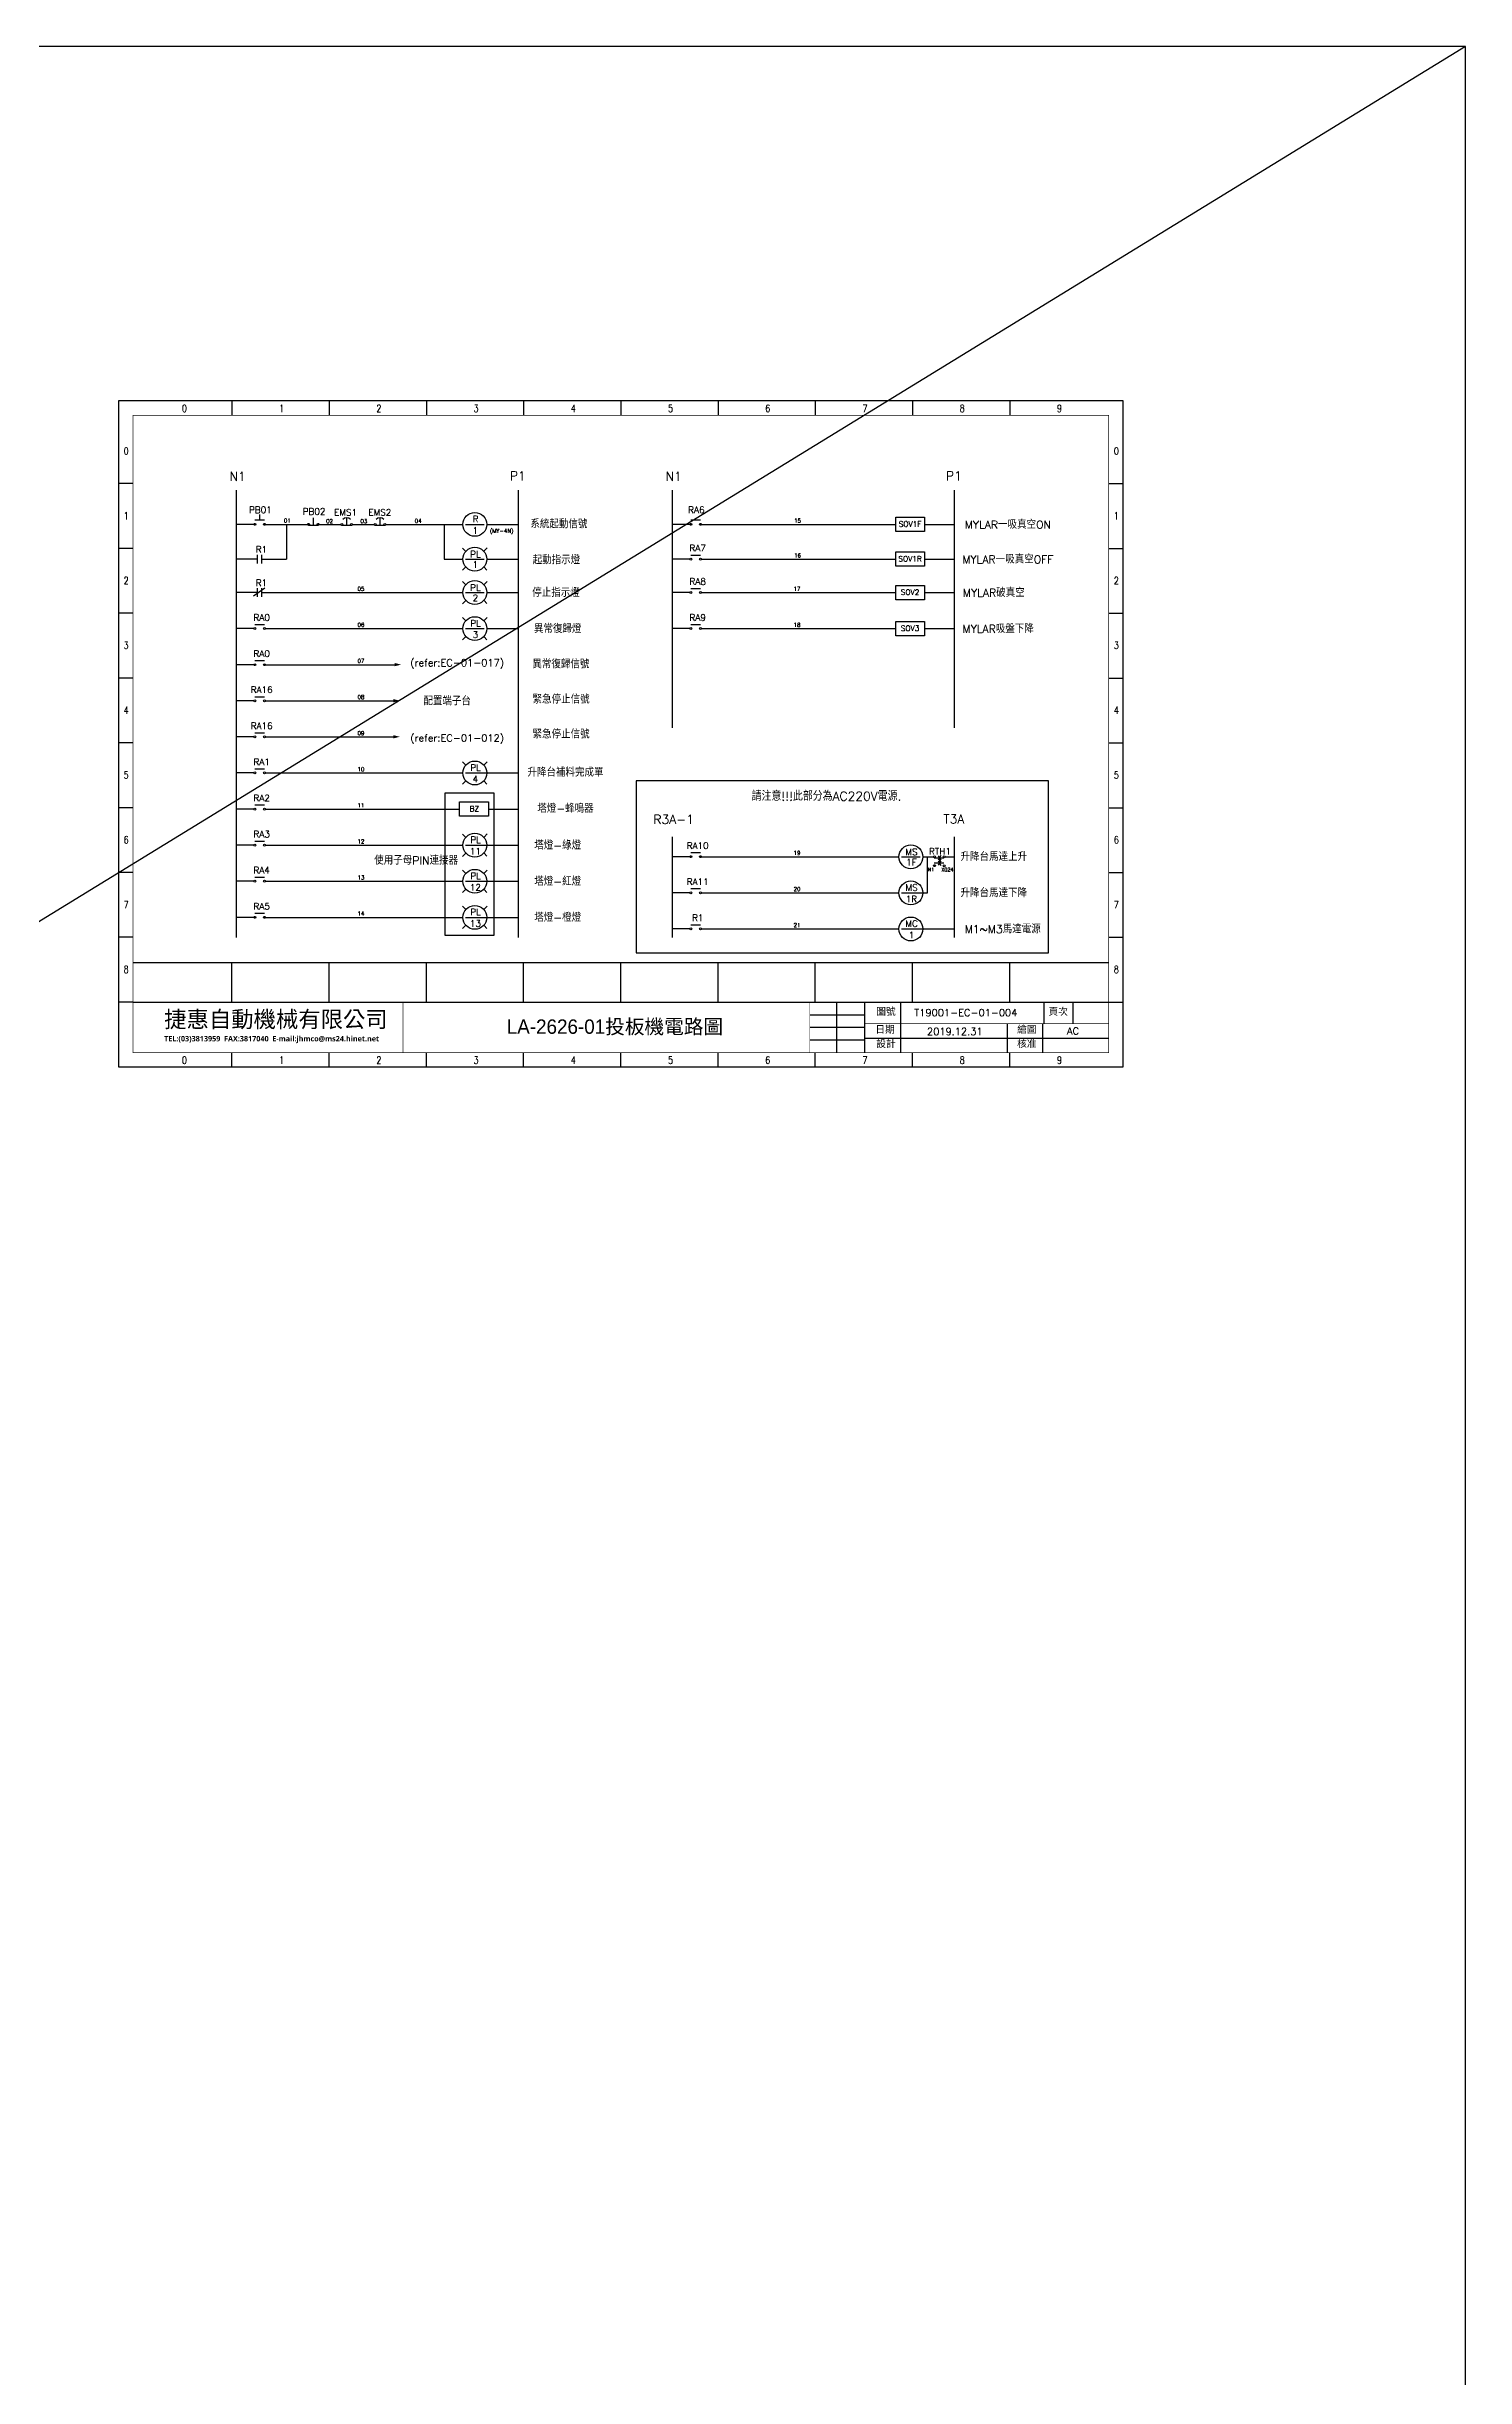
# Model space of a CAD drawing. Header units: millimetres. Extents: x -1721 to 4288, y -273 to 2028.
# Drawn here: x 3894 to 4288, y 499 to 1146 of the extents above; entities that cross this region are included whole.
import ezdxf
from ezdxf.enums import TextEntityAlignment as Align

# ---------------------------------------------------------------- set-up
doc = ezdxf.new("R2010")
doc.units = ezdxf.units.MM
doc.header["$LTSCALE"] = 5
doc.header["$MEASUREMENT"] = 0
doc.layers.get('0').update_dxf_attribs({"linetype": 'CONTINUOUS'})
doc.layers.add('圖框', color=7, linetype='CONTINUOUS')
doc.layers.add('文字', color=4, linetype='CONTINUOUS')
doc.styles.add('chinese', font='simplex.shx', dxfattribs={"height": 2, "bigfont": 'chineset.shx'})
doc.styles.add('DAYUM', font='complex', dxfattribs={"bigfont": 'dayum'})
doc.styles.add('sim', font='simplex.shx', dxfattribs={"width": 0.8, "bigfont": 'chineset.shx'})
doc.styles.add('新細明體', font='', dxfattribs={"height": 2})
doc.styles.add('線號', font='simplex.shx', dxfattribs={"height": 1.5, "bigfont": 'chineset.shx'})
doc.styles.get('新細明體').set_extended_font_data('新細明體')

msp = doc.modelspace()

# ---------------------------------------------------------------- linework, layer by layer
for p, q in [((4288.333, 1146.033), (2177.993, -148.663)), ((3946.917, 1022.863), (3946.917, 898.593)), ((4025.283, 1022.863), (4025.283, 898.593)), ((4068.017, 1022.863), (4068.017, 956.849)), ((4146.383, 1022.863), (4146.383, 956.849)), ((3951.896, 1013.342), (3946.917, 1013.342)), ((3952.163, 1014.607), (3954.83, 1014.607)), ((3953.497, 1014.607), (3953.497, 1016.087)), ((3955.097, 1013.342), (3966.807, 1013.342)), ((3960.952, 1013.342), (3960.952, 1003.689)), ((3969.741, 1013.064), (3967.074, 1013.064)), ((3968.408, 1013.064), (3968.408, 1015.187)), ((3970.008, 1013.342), (3976.063, 1013.342)), ((3978.997, 1013.046), (3976.329, 1013.046)), ((3977.663, 1013.046), (3977.663, 1015.169)), ((3979.264, 1013.342), (3985.319, 1013.342)), ((3988.252, 1013.028), (3985.585, 1013.028)), ((3986.919, 1013.028), (3986.919, 1015.151)), ((3988.518, 1013.342), (4009.935, 1013.342)), ((4004.69, 1013.342), (4004.69, 1003.689)), ((4010.677, 1013.342), (4015.823, 1013.342)), ((4016.565, 1013.342), (4025.283, 1013.342)), ((4072.996, 1013.342), (4068.017, 1013.342)), ((4073.263, 1014.607), (4075.93, 1014.607)), ((4076.197, 1013.342), (4130.117, 1013.342)), ((4130.117, 1011.342), (4130.117, 1015.342)), ((4130.117, 1015.342), (4138.117, 1015.342)), ((4138.117, 1011.342), (4130.117, 1011.342)), ((4138.117, 1015.342), (4138.117, 1011.342)), ((4138.117, 1013.342), (4146.383, 1013.342)), ((3952.886, 1003.689), (3946.917, 1003.689)), ((3952.886, 1002.489), (3952.886, 1004.889)), ((3954.086, 1002.489), (3954.086, 1004.889)), ((3954.086, 1003.689), (3960.952, 1003.689)), ((4004.69, 1003.689), (4009.935, 1003.689)), ((4010.677, 1005.933), (4009.856, 1006.772)), ((4010.677, 1003.689), (4015.823, 1003.689)), ((4015.823, 1005.958), (4016.643, 1006.797)), ((4016.565, 1003.689), (4025.283, 1003.689)), ((4072.996, 1003.689), (4068.017, 1003.689)), ((4073.263, 1004.834), (4075.93, 1004.834)), ((4076.197, 1003.689), (4130.117, 1003.689)), ((4130.117, 1001.689), (4130.117, 1005.689)), ((4130.117, 1005.689), (4138.117, 1005.689)), ((4138.117, 1005.689), (4138.117, 1001.689)), ((4138.117, 1003.689), (4146.383, 1003.689)), ((4010.677, 1001.421), (4009.856, 1000.582)), ((4010.677, 996.651), (4009.856, 997.49)), ((4015.797, 1001.446), (4016.618, 1000.607)), ((4015.823, 996.676), (4016.643, 997.515)), ((4138.117, 1001.689), (4130.117, 1001.689)), ((3952.886, 994.408), (3946.917, 994.408)), ((3954.917, 995.643), (3951.797, 993.363)), ((3952.886, 993.208), (3952.886, 995.608)), ((3954.086, 993.208), (3954.086, 995.608)), ((3954.086, 994.408), (4009.935, 994.408)), ((4010.677, 992.139), (4009.856, 991.3)), ((4010.677, 994.408), (4015.823, 994.408)), ((4015.797, 992.165), (4016.618, 991.325)), ((4016.565, 994.408), (4025.283, 994.408)), ((4072.996, 994.408), (4068.017, 994.408)), ((4073.263, 995.553), (4075.93, 995.553)), ((4076.197, 994.408), (4130.117, 994.408)), ((4130.117, 992.408), (4130.117, 996.408)), ((4130.117, 996.408), (4138.117, 996.408)), ((4138.117, 992.408), (4130.117, 992.408)), ((4138.117, 996.408), (4138.117, 992.408)), ((4138.117, 994.408), (4146.383, 994.408)), ((3951.896, 984.384), (3946.917, 984.384)), ((3952.163, 985.529), (3954.83, 985.529)), ((3955.097, 984.384), (4009.935, 984.384)), ((4010.677, 986.627), (4009.856, 987.466)), ((4010.677, 984.384), (4015.823, 984.384)), ((4015.823, 986.652), (4016.643, 987.491)), ((4016.565, 984.384), (4025.283, 984.384)), ((4072.996, 984.384), (4068.017, 984.384)), ((4073.263, 985.529), (4075.93, 985.529)), ((4076.197, 984.384), (4130.117, 984.384)), ((4130.117, 982.384), (4130.117, 986.384)), ((4130.117, 986.384), (4138.117, 986.384)), ((4138.117, 986.384), (4138.117, 982.384)), ((4138.117, 984.384), (4146.383, 984.384)), ((4010.677, 982.115), (4009.856, 981.276)), ((4015.797, 982.141), (4016.618, 981.301)), ((4138.117, 982.384), (4130.117, 982.384)), ((3951.896, 974.36), (3946.917, 974.36)), ((3952.163, 975.505), (3954.83, 975.505)), ((3955.097, 974.36), (3991.432, 974.36)), ((3952.163, 965.481), (3954.83, 965.481)), ((3951.896, 964.336), (3946.917, 964.336)), ((3955.097, 964.336), (3991.08, 964.336)), ((3951.896, 954.312), (3946.917, 954.312)), ((3952.163, 955.457), (3954.83, 955.457)), ((3955.097, 954.312), (3991.08, 954.312)), ((3952.163, 945.433), (3954.83, 945.433)), ((4010.677, 946.531), (4009.856, 947.37)), ((4015.823, 946.556), (4016.643, 947.395)), ((3951.896, 944.288), (3946.917, 944.288)), ((3955.097, 944.288), (4009.935, 944.288)), ((4004.999, 938.79), (4018.53, 938.79)), ((4004.999, 899.14), (4004.999, 938.79)), ((4010.677, 942.019), (4009.856, 941.18)), ((4010.677, 944.288), (4015.823, 944.288)), ((4015.664, 944.288), (4025.283, 944.288)), ((4015.797, 942.045), (4016.618, 941.205)), ((4018.53, 938.79), (4018.53, 899.14)), ((4058.026, 942.085), (4058.026, 894.304)), ((4172.568, 942.085), (4058.026, 942.085)), ((4172.568, 894.304), (4172.568, 942.085)), ((3951.896, 934.264), (3946.917, 934.264)), ((3952.163, 935.409), (3954.83, 935.409)), ((3955.097, 934.264), (4009.017, 934.264)), ((4009.017, 932.264), (4009.017, 936.264)), ((4009.017, 936.264), (4017.017, 936.264)), ((4017.017, 932.264), (4009.017, 932.264)), ((4017.017, 936.264), (4017.017, 932.264)), ((4017.017, 934.264), (4025.283, 934.264)), ((4010.677, 926.483), (4009.856, 927.322)), ((4015.823, 926.508), (4016.643, 927.347)), ((4068.017, 926.518), (4068.017, 898.593)), ((4146.383, 926.518), (4146.383, 898.593)), ((3951.896, 924.24), (3946.917, 924.24)), ((3952.163, 925.385), (3954.83, 925.385)), ((3955.097, 924.24), (4009.935, 924.24)), ((4010.677, 921.971), (4009.856, 921.132)), ((4010.677, 924.24), (4015.823, 924.24)), ((4015.664, 924.24), (4025.283, 924.24)), ((4015.797, 921.997), (4016.618, 921.157)), ((4072.996, 921.041), (4068.017, 921.041)), ((4073.263, 922.186), (4075.93, 922.186)), ((4076.197, 921.041), (4131.035, 921.041)), ((4131.777, 921.009), (4136.923, 921.009)), ((4137.665, 921.009), (4140.644, 921.009)), ((4138.964, 910.985), (4138.964, 921.009)), ((4140.832, 920.744), (4143.499, 920.744)), ((4140.832, 919.31), (4143.499, 919.31)), ((4141.876, 921.307), (4142.642, 920.07)), ((4141.876, 919.873), (4142.642, 918.636)), ((4142.662, 921.346), (4141.895, 920.089)), ((4142.662, 919.913), (4141.895, 918.656)), ((4142.26, 920.687), (4142.282, 919.29)), ((4143.844, 920.989), (4146.383, 920.989)), ((3951.896, 914.216), (3946.917, 914.216)), ((3952.163, 915.361), (3954.83, 915.361)), ((3955.097, 914.216), (4009.935, 914.216)), ((4010.677, 916.459), (4009.856, 917.298)), ((4010.677, 914.216), (4015.823, 914.216)), ((4015.664, 914.216), (4025.283, 914.216)), ((4015.823, 916.484), (4016.643, 917.323)), ((4010.677, 911.947), (4009.856, 911.108)), ((4010.677, 906.435), (4009.856, 907.274)), ((4015.797, 911.973), (4016.618, 911.133)), ((4015.823, 906.46), (4016.643, 907.299)), ((4072.996, 911.017), (4068.017, 911.017)), ((4073.263, 912.162), (4075.93, 912.162)), ((4076.197, 911.017), (4131.035, 911.017)), ((4131.777, 910.985), (4136.923, 910.985)), ((4136.764, 910.985), (4138.964, 910.985)), ((3951.896, 904.192), (3946.917, 904.192)), ((3952.163, 905.337), (3954.83, 905.337)), ((3955.097, 904.192), (4009.935, 904.192)), ((4010.677, 901.923), (4009.856, 901.084)), ((4010.677, 904.192), (4015.823, 904.192)), ((4015.664, 904.192), (4025.283, 904.192)), ((4015.797, 901.949), (4016.618, 901.109)), ((4072.996, 900.993), (4068.017, 900.993)), ((4073.263, 902.138), (4075.93, 902.138)), ((4076.197, 900.993), (4131.035, 900.993)), ((4131.777, 900.961), (4136.923, 900.961)), ((4136.764, 900.961), (4146.383, 900.961)), ((4018.53, 899.14), (4004.999, 899.14)), ((4058.026, 894.304), (4172.568, 894.304))]:
    msp.add_line(p, q)
msp.add_lwpolyline([(4288.333, 1146.033), (2177.993, 1146.033), (2177.993, -148.663), (4288.333, -148.663)], close=True)
for centre, radius in [((4013.25, 1013.342), 3.315), ((3952.163, 1013.354), 0.267), ((3954.83, 1013.354), 0.267), ((3967.074, 1013.354), 0.267), ((3969.741, 1013.354), 0.267), ((3976.329, 1013.336), 0.267), ((3978.997, 1013.336), 0.267), ((3985.585, 1013.318), 0.267), ((3988.252, 1013.318), 0.267), ((4073.263, 1013.354), 0.267), ((4075.93, 1013.354), 0.267), ((4013.25, 1003.689), 3.315), ((4073.263, 1003.701), 0.267), ((4075.93, 1003.701), 0.267), ((4013.25, 994.408), 3.315), ((4073.263, 994.419), 0.267), ((4075.93, 994.419), 0.267), ((3952.163, 984.395), 0.267), ((3954.83, 984.395), 0.267), ((4013.25, 984.384), 3.315), ((4073.263, 984.395), 0.267), ((4075.93, 984.395), 0.267), ((3952.163, 974.371), 0.267), ((3954.83, 974.371), 0.267), ((3952.163, 964.347), 0.267), ((3954.83, 964.347), 0.267), ((3952.163, 954.323), 0.267), ((3954.83, 954.323), 0.267), ((4013.25, 944.288), 3.315), ((3952.163, 944.299), 0.267), ((3954.83, 944.299), 0.267), ((3952.163, 934.275), 0.267), ((3954.83, 934.275), 0.267), ((4013.25, 924.24), 3.315), ((3952.163, 924.251), 0.267), ((3954.83, 924.251), 0.267), ((4073.263, 921.052), 0.267), ((4075.93, 921.052), 0.267), ((4134.35, 921.009), 3.315), ((4140.91, 921.024), 0.267), ((4143.578, 921.004), 0.267), ((3952.163, 914.227), 0.267), ((3954.83, 914.227), 0.267), ((4013.25, 914.216), 3.315), ((4134.35, 910.985), 3.315), ((4140.91, 918.548), 0.267), ((4143.578, 918.527), 0.267), ((4013.25, 904.192), 3.315), ((4073.263, 911.028), 0.267), ((4075.93, 911.028), 0.267), ((3952.163, 904.203), 0.267), ((3954.83, 904.203), 0.267), ((4073.263, 901.004), 0.267), ((4075.93, 901.004), 0.267), ((4134.35, 900.961), 3.315)]:
    msp.add_circle(centre, radius)
for centre in [(3977.663, 1013.643), (3986.919, 1013.643)]:
    msp.add_arc(centre, 1.538, 45.352585, 135.352585)
for points in [[(3990.959, 974.841), (3990.959, 973.931), (3992.779, 974.386)], [(3990.607, 964.817), (3990.607, 963.907), (3992.427, 964.362)], [(3990.607, 954.793), (3990.607, 953.883), (3992.427, 954.338)]]:
    msp.add_solid(points)
at = {"layer": '圖框'}
for p, q in [((3914.275, 1047.65), (3914.275, 862.65)), ((4193.275, 1047.65), (3914.275, 1047.65)), ((3945.775, 1047.65), (3945.775, 1043.65)), ((3972.775, 1047.65), (3972.775, 1043.65)), ((3999.775, 1047.65), (3999.775, 1043.65)), ((4026.775, 1047.65), (4026.775, 1043.65)), ((4053.775, 1047.65), (4053.775, 1043.65)), ((4080.775, 1047.65), (4080.775, 1043.65)), ((4107.775, 1047.65), (4107.775, 1043.65)), ((4134.775, 1047.65), (4134.775, 1043.65)), ((4161.775, 1047.65), (4161.775, 1043.65)), ((4193.275, 862.65), (4193.275, 1047.65)), ((3918.275, 1024.65), (3914.275, 1024.65)), ((4189.275, 1024.65), (4193.275, 1024.65)), ((3918.275, 1006.65), (3914.275, 1006.65)), ((4189.275, 1006.65), (4193.275, 1006.65)), ((3918.275, 988.65), (3914.275, 988.65)), ((4189.275, 988.65), (4193.275, 988.65)), ((3918.275, 970.65), (3914.275, 970.65)), ((4189.275, 970.65), (4193.275, 970.65)), ((3918.275, 952.65), (3914.275, 952.65)), ((4189.275, 952.65), (4193.275, 952.65)), ((3918.275, 934.65), (3914.275, 934.65)), ((4189.275, 934.65), (4193.275, 934.65)), ((3918.275, 916.65), (3914.275, 916.65)), ((4189.275, 916.65), (4193.275, 916.65)), ((3918.275, 898.65), (3914.275, 898.65)), ((4189.275, 898.65), (4193.275, 898.65)), ((3918.275, 891.612), (4189.275, 891.612)), ((3945.775, 880.612), (3945.775, 891.612)), ((3972.775, 880.612), (3972.775, 891.612)), ((3999.775, 880.65), (3999.775, 891.65)), ((4026.775, 880.612), (4026.775, 891.612)), ((4053.775, 880.612), (4053.775, 891.612)), ((4080.775, 880.612), (4080.775, 891.612)), ((4107.775, 880.612), (4107.775, 891.612)), ((4134.775, 880.612), (4134.775, 891.612)), ((4161.775, 880.612), (4161.775, 891.612)), ((3918.275, 880.65), (3914.275, 880.65)), ((3918.275, 880.65), (4189.275, 880.65)), ((4113.719, 880.65), (4113.719, 866.65)), ((4121.413, 880.65), (4121.413, 866.65)), ((4131.431, 880.65), (4131.431, 866.65)), ((4171.275, 880.65), (4171.275, 874.654)), ((4179.275, 880.65), (4179.275, 874.654)), ((4189.275, 880.65), (4193.275, 880.65)), ((4106.275, 877.15), (4121.413, 877.15)), ((4106.275, 873.65), (4121.413, 873.65)), ((4106.275, 870.15), (4121.413, 870.15)), ((4121.413, 870.654), (4189.275, 870.654)), ((3914.275, 862.65), (4193.275, 862.65)), ((3945.775, 862.65), (3945.775, 866.65)), ((3972.775, 862.65), (3972.775, 866.65)), ((3999.775, 862.65), (3999.775, 866.65)), ((4026.775, 862.65), (4026.775, 866.65)), ((4053.775, 862.65), (4053.775, 866.65)), ((4080.775, 862.65), (4080.775, 866.65)), ((4107.775, 862.65), (4107.775, 866.65)), ((4134.775, 862.65), (4134.775, 866.65)), ((4161.775, 862.65), (4161.775, 866.65))]:
    msp.add_line(p, q, dxfattribs=at)
at = {"layer": '圖框', "const_width": 0.2}
for points in [[(3918.275, 866.65), (4189.275, 866.65), (4189.275, 1043.65), (3918.275, 1043.65)], [(3918.275, 1043.65), (4189.275, 1043.65), (4189.275, 866.65), (3918.275, 866.65)]]:
    msp.add_lwpolyline(points, close=True, dxfattribs=at)
at = {"layer": '圖框'}
for points, const_width in [([(3918.275, 880.65), (4189.275, 880.65)], 0.2), ([(3993.275, 880.65), (3993.275, 866.65)], 0.15), ([(4106.275, 880.65), (4106.275, 866.65)], 0.15), ([(4121.413, 874.654), (4189.275, 874.654)], 0.15)]:
    msp.add_lwpolyline(points, dxfattribs=dict(at, const_width=const_width))
for points in [[(4161.125, 874.654), (4161.125, 866.65)], [(4170.857, 874.654), (4170.857, 866.65)]]:
    msp.add_lwpolyline(points, dxfattribs=at)

# ---------------------------------------------------------------- texts
at = {"style": 'DAYUM'}
for s, height, p in [('N1', 2.5, (3947.36, 1026.661)), ('P1', 2.5, (4025.199, 1026.809)), ('N1', 2.5, (4068.46, 1026.661)), ('P1', 2.5, (4146.299, 1026.809)), ('PB01', 1.8, (3953.676, 1017.379)), ('PB02', 1.8, (3968.587, 1016.916)), ('EMS1', 1.8, (3977.331, 1016.663)), ('EMS2', 1.8, (3986.858, 1016.673)), ('RA6', 1.8, (4074.776, 1017.379)), ('01', 1.1081, (3961.171, 1014.376)), ('02', 1.1081, (3972.897, 1014.213)), ('03', 1.1081, (3982.425, 1014.223)), ('04', 1.1081, (3997.502, 1014.283)), ('R', 1.8, (4013.446, 1014.828)), ('1', 1.8, (4013.382, 1011.651)), ('(MY-4N)', 1.1081, (4020.703, 1011.425)), ('系統起動信號', 2.2, (4036.594, 1013.664)), ('15', 1.1081, (4102.871, 1014.376)), ('SOV1F', 1.5, (4134.117, 1013.435)), ('MYLAR一吸真空ON', 2.2, (4161.277, 1013.546)), ('R1', 1.8, (3953.978, 1006.383)), ('PL', 1.8, (4013.382, 1005.046)), ('起動指示燈', 2.2, (4035.902, 1003.683)), ('RA7', 1.8, (4075.141, 1006.766)), ('16', 1.1081, (4102.871, 1004.723)), ('SOV1R', 1.5, (4134.117, 1003.782)), ('MYLAR一吸真空OFF', 2.2, (4161.277, 1003.893)), ('R1', 1.8, (3953.978, 997.101)), ('1', 1.8, (4013.382, 1002.192)), ('RA8', 1.8, (4075.141, 997.485)), ('05', 1.1081, (3981.619, 995.451)), ('PL', 1.8, (4013.382, 995.764)), ('2', 1.8, (4013.382, 992.91)), ('停止指示燈', 2.2, (4035.778, 994.611)), ('17', 1.1081, (4102.719, 995.451)), ('SOV2', 1.5, (4134.117, 994.5)), ('MYLAR破真空', 2.2, (4157.358, 994.611)), ('RA0', 1.8, (3954.041, 987.461)), ('06', 1.1081, (3981.619, 985.427)), ('PL', 1.8, (4013.446, 985.869)), ('異常復歸燈', 2.2, (4036.258, 984.587)), ('RA9', 1.8, (4075.141, 987.461)), ('18', 1.1081, (4102.719, 985.427)), ('SOV3', 1.5, (4134.117, 984.476)), ('MYLAR吸盤下降', 2.2, (4158.583, 984.587)), ('RA0', 1.8, (3954.041, 977.437)), ('3', 1.8, (4013.382, 982.692)), ('07', 1.1081, (3981.619, 975.403)), ('(refer:EC-01-017)', 2, (4008.339, 974.766)), ('異常復歸信號', 2.2, (4037.146, 974.766)), ('RA16', 1.8, (3954.041, 967.413)), ('08', 1.1081, (3981.619, 965.379)), ('配置端子台', 2.2, (4005.552, 964.517)), ('緊急停止信號', 2.2, (4037.19, 964.987)), ('RA16', 1.8, (3954.041, 957.389)), ('09', 1.1081, (3981.619, 955.355)), ('(refer:EC-01-012)', 2, (4008.339, 953.87)), ('緊急停止信號', 2.2, (4037.19, 955.299)), ('RA1', 1.8, (3954.041, 947.365)), ('10', 1.1081, (3981.619, 945.331)), ('PL', 1.8, (4013.446, 945.773)), ('升降台補料完成單', 2.2, (4038.418, 944.694)), ('4', 1.8, (4013.382, 942.597)), ('請注意!!!此部分為AC220V電源.', 2.5, (4110.908, 938.124)), ('RA2', 1.8, (3954.041, 937.341)), ('11', 1.1081, (3981.619, 935.307)), ('BZ', 1.5, (4013.117, 934.357)), ('塔燈-蜂鳴器', 2.2, (4038.418, 934.67)), ('R3A-1', 2.5, (4068.46, 931.394)), ('T3A', 2.5, (4146.299, 931.543)), ('RA3', 1.8, (3954.041, 927.317)), ('12', 1.1081, (3981.619, 925.283)), ('PL', 1.8, (4013.446, 925.725)), ('使用子母PIN連接器', 2.2, (3996.951, 920.258)), ('11', 1.8, (4013.382, 922.549)), ('塔燈-綠燈', 2.2, (4036.258, 924.443)), ('RA10', 1.8, (4075.141, 924.118)), ('19', 1.1081, (4102.719, 922.084)), ('MS', 1.8, (4134.482, 922.366)), ('1F', 1.8, (4134.482, 919.512)), ('RTH1', 1.8, (4142.407, 922.544)), ('升降台馬達上升', 2.2, (4157.358, 921.244)), ('RA4', 1.8, (3954.041, 917.293)), ('13', 1.1081, (3981.619, 915.259)), ('PL', 1.8, (4013.446, 915.701)), ('12', 1.8, (4013.382, 912.525)), ('塔燈-紅燈', 2.2, (4036.258, 914.419)), ('RA11', 1.8, (4075.141, 914.094)), ('MS', 1.8, (4134.546, 912.471)), ('N1', 1, (4139.927, 917.487)), ('X024', 1, (4144.488, 917.467)), ('RA5', 1.8, (3954.041, 907.269)), ('PL', 1.8, (4013.446, 905.677)), ('20', 1.1081, (4102.719, 912.06)), ('1R', 1.8, (4134.482, 909.294)), ('升降台馬達下降', 2.2, (4157.358, 911.22)), ('14', 1.1081, (3981.619, 905.235)), ('13', 1.8, (4013.382, 902.501)), ('塔燈-橙燈', 2.2, (4036.258, 904.395)), ('R1', 1.8, (4075.141, 904.07)), ('21', 1.1081, (4102.719, 902.036)), ('MC', 1.8, (4134.546, 902.447)), ('1', 1.8, (4134.482, 899.27)), ('M1~M3馬達電源', 2.2, (4159.843, 901.196))]:
    msp.add_text(s, height=height, dxfattribs=at).set_placement(p, align=Align.MIDDLE)
at = {"attachment_point": 1, "style": '線號'}
for s, insert, char_height, width in [('{\\fMicrosoft JhengHei|b1|i0|c136|p34;\\H1.75x;\\C4;捷惠自動機械有限公司}', (3926.972, 878.174), 2.6, 60.81748), ('{\\fMicrosoft JhengHei|b1|i0|c136|p34;\\H1.5x;\\C4;TEL:(03)3813959  FAX:3817040  E-mail:jhmco@ms24.hinet.net}', (3926.972, 871.247), 1, 73.55296)]:
    msp.add_mtext(s, dxfattribs=dict(at, insert=insert, char_height=char_height, width=width))
at = {"layer": '圖框', "style": 'sim', "width": 0.8}
for s, p in [('0', (3931.911, 1044.546)), ('1', (3958.911, 1044.546)), ('2', (3985.911, 1044.546)), ('3', (4012.911, 1044.546)), ('4', (4039.911, 1044.546)), ('5', (4066.911, 1044.546)), ('6', (4093.911, 1044.546)), ('7', (4120.911, 1044.546)), ('8', (4147.911, 1044.546)), ('9', (4174.911, 1044.546)), ('0', (3915.724, 1032.735)), ('0', (4190.724, 1032.735)), ('1', (3915.724, 1014.735)), ('1', (4190.724, 1014.735)), ('2', (3915.724, 996.735)), ('2', (4190.724, 996.735)), ('3', (3915.724, 978.735)), ('3', (4190.724, 978.735)), ('4', (3915.724, 960.735)), ('4', (4190.724, 960.735)), ('5', (3915.724, 942.735)), ('5', (4190.724, 942.735)), ('6', (3915.724, 924.735)), ('6', (4190.724, 924.735)), ('7', (3915.724, 906.735)), ('7', (4190.724, 906.735)), ('8', (3915.724, 888.735)), ('8', (4190.724, 888.735)), ('0', (3931.911, 863.546)), ('1', (3958.911, 863.546)), ('2', (3985.911, 863.546)), ('3', (4012.911, 863.546)), ('4', (4039.911, 863.546)), ('5', (4066.911, 863.546)), ('6', (4093.911, 863.546)), ('7', (4120.911, 863.546)), ('8', (4147.911, 863.546)), ('9', (4174.911, 863.546))]:
    msp.add_text(s, height=2, dxfattribs=at).set_placement(p)
at = {"layer": '圖框', "style": 'chinese'}
for s, p in [('日期', (4124.485, 871.902)), ('圖號', (4124.719, 876.891)), ('繪圖', (4163.841, 871.902)), ('頁次^J', (4172.545, 876.891)), ('設計', (4124.719, 867.938)), ('核准', (4163.841, 867.938))]:
    msp.add_text(s, height=2, dxfattribs=at).set_placement(p)
at = {"layer": '文字'}
for s, height, style, p in [('LA-2626-01投板機電路圖', 4, '新細明體', (4022.101, 871.849)), ('T19001-EC-01-004', 2, 'chinese', (4135.29, 876.715)), ('2019.12.31', 2, 'chinese', (4138.823, 871.494)), ('AC', 2, 'chinese', (4177.696, 871.617))]:
    msp.add_text(s, height=height, dxfattribs=dict(at, style=style)).set_placement(p)

doc.saveas('drawing.dxf')
